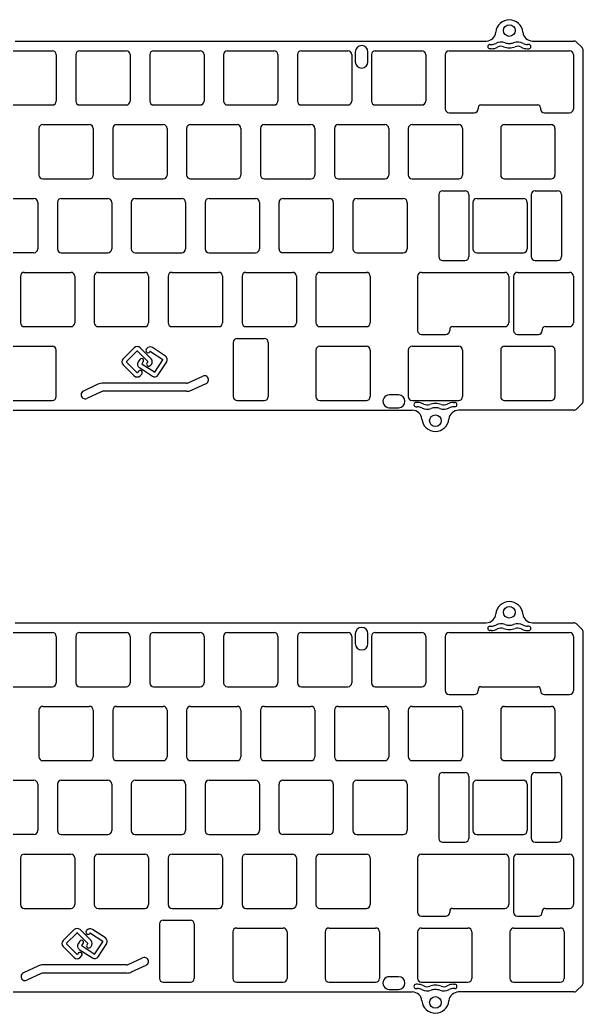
# Model space of a CAD drawing. Extents: x -143 to 143, y -53 to 203.
# Drawn here: x -2.4 to 142.9, y -53 to 203 of the extents above; entities that cross this region are included whole.
import ezdxf

# ---------------------------------------------------------------- set-up
doc = ezdxf.new("R2010")
doc.units = 0
doc.header["$MEASUREMENT"] = 0
doc.linetypes.add('solid', pattern=[0])
doc.layers.get('0').update_dxf_attribs({"color": 1, "linetype": 'solid'})

msp = doc.modelspace()

# ---------------------------------------------------------------- linework, layer by layer
at = {"color": 2, "linetype": 'solid'}
for p, q in [((-3.55, 197.6), (117.85, 197.6)), ((129.8, 197.6), (140.44, 197.6)), ((141.14, 197.31), (142.56, 195.89)), ((-6, 195.1), (6, 195.1)), ((13.05, 195.1), (25.05, 195.1)), ((32.1, 195.1), (44.1, 195.1)), ((51.15, 195.1), (63.15, 195.1)), ((70.2, 195.1), (82.2, 195.1)), ((84.08, 194.75), (84.08, 192.25)), ((87.38, 192.25), (87.38, 194.75)), ((89.25, 195.1), (101.25, 195.1)), ((108.3, 195.1), (139.35, 195.1)), ((118.82, 196.7), (119.14, 196.7)), ((119.14, 195.6), (118.82, 195.6)), ((128.82, 196.7), (128.51, 196.7)), ((128.51, 195.6), (128.83, 195.6)), ((142.85, 104.81), (142.85, 195.19)), ((7, 194.1), (7, 182.1)), ((12.05, 194.1), (12.05, 182.1)), ((26.05, 194.1), (26.05, 182.1)), ((31.1, 194.1), (31.1, 182.1)), ((45.1, 194.1), (45.1, 182.1)), ((50.15, 194.1), (50.15, 182.1)), ((64.15, 194.1), (64.15, 182.1)), ((69.2, 194.1), (69.2, 182.1)), ((83.2, 194.1), (83.2, 182.1)), ((88.25, 194.1), (88.25, 182.1)), ((102.25, 194.1), (102.25, 182.1)), ((107.3, 194.1), (107.3, 180.1)), ((140.35, 194.1), (140.35, 180.1)), ((-6, 181.1), (6, 181.1)), ((13.05, 181.1), (25.05, 181.1)), ((32.1, 181.1), (44.1, 181.1)), ((51.15, 181.1), (63.15, 181.1)), ((70.2, 181.1), (82.2, 181.1)), ((89.25, 181.1), (101.25, 181.1)), ((115.79, 180.4), (115.79, 180.1)), ((116.49, 181.1), (131.16, 181.1)), ((131.86, 180.4), (131.86, 180.1)), ((108.3, 179.1), (114.79, 179.1)), ((132.86, 179.1), (139.35, 179.1)), ((2.52, 175.05), (2.52, 163.05)), ((3.52, 176.05), (15.52, 176.05)), ((16.52, 175.05), (16.52, 163.05)), ((21.57, 175.05), (21.57, 163.05)), ((22.57, 176.05), (34.57, 176.05)), ((35.57, 175.05), (35.57, 163.05)), ((40.62, 175.05), (40.62, 163.05)), ((41.62, 176.05), (53.62, 176.05)), ((54.62, 175.05), (54.62, 163.05)), ((59.67, 175.05), (59.67, 163.05)), ((60.67, 176.05), (72.67, 176.05)), ((73.67, 175.05), (73.67, 163.05)), ((78.72, 175.05), (78.72, 163.05)), ((79.72, 176.05), (91.72, 176.05)), ((92.72, 175.05), (92.72, 163.05)), ((97.77, 175.05), (97.77, 163.05)), ((98.77, 176.05), (110.77, 176.05)), ((111.77, 175.05), (111.77, 163.05)), ((121.59, 175.05), (121.59, 163.05)), ((122.59, 176.05), (134.59, 176.05)), ((135.59, 175.05), (135.59, 163.05)), ((3.52, 162.05), (15.52, 162.05)), ((22.57, 162.05), (34.57, 162.05)), ((41.62, 162.05), (53.62, 162.05)), ((60.67, 162.05), (72.67, 162.05)), ((79.72, 162.05), (91.72, 162.05)), ((98.77, 162.05), (110.77, 162.05)), ((122.59, 162.05), (134.59, 162.05)), ((106.61, 159), (112.41, 159)), ((130.48, 159), (136.28, 159)), ((-10.76, 157), (1.24, 157)), ((8.29, 157), (20.29, 157)), ((27.34, 157), (39.34, 157)), ((46.39, 157), (58.39, 157)), ((65.44, 157), (77.44, 157)), ((84.49, 157), (96.49, 157)), ((105.61, 158), (105.61, 142)), ((113.41, 158), (113.41, 142)), ((115.44, 157), (127.44, 157)), ((129.48, 158), (129.48, 142)), ((137.28, 158), (137.28, 142)), ((2.24, 156), (2.24, 144)), ((7.29, 156), (7.29, 144)), ((21.29, 156), (21.29, 144)), ((26.34, 156), (26.34, 144)), ((40.34, 156), (40.34, 144)), ((45.39, 156), (45.39, 144)), ((59.39, 156), (59.39, 144)), ((64.44, 144), (64.44, 156)), ((78.44, 156), (78.44, 144)), ((83.49, 156), (83.49, 144)), ((97.49, 156), (97.49, 144)), ((114.44, 156), (114.44, 144)), ((128.44, 156), (128.44, 144)), ((1.24, 143), (-10.76, 143)), ((8.29, 143), (20.29, 143)), ((27.34, 143), (39.34, 143)), ((46.39, 143), (58.39, 143)), ((77.44, 143), (65.44, 143)), ((84.49, 143), (96.49, 143)), ((106.61, 141), (112.41, 141)), ((115.44, 143), (127.44, 143)), ((130.48, 141), (136.28, 141)), ((-2.24, 136.95), (-2.24, 124.95)), ((-1.24, 137.95), (10.76, 137.95)), ((11.76, 136.95), (11.76, 124.95)), ((16.81, 136.95), (16.81, 124.95)), ((17.81, 137.95), (29.81, 137.95)), ((30.81, 136.95), (30.81, 124.95)), ((35.86, 136.95), (35.86, 124.95)), ((36.86, 137.95), (48.86, 137.95)), ((49.86, 136.95), (49.86, 124.95)), ((54.91, 136.95), (54.91, 124.95)), ((55.91, 137.95), (67.91, 137.95)), ((68.91, 136.95), (68.91, 124.95)), ((73.96, 136.95), (73.96, 124.95)), ((74.96, 137.95), (86.96, 137.95)), ((87.96, 136.95), (87.96, 124.95)), ((100.16, 136.95), (100.16, 122.95)), ((101.16, 137.95), (122.68, 137.95)), ((123.68, 136.95), (123.68, 124.95)), ((124.92, 136.95), (124.92, 122.95)), ((125.92, 137.95), (139.35, 137.95)), ((140.35, 136.95), (140.35, 124.95)), ((-1.24, 123.95), (10.76, 123.95)), ((17.81, 123.95), (29.81, 123.95)), ((36.86, 123.95), (48.86, 123.95)), ((55.91, 123.95), (67.91, 123.95)), ((74.96, 123.95), (86.96, 123.95)), ((108.44, 123.25), (108.44, 122.95)), ((109.14, 123.95), (122.68, 123.95)), ((132.32, 123.25), (132.32, 122.95)), ((133.02, 123.95), (139.35, 123.95)), ((53.65, 120.9), (60.65, 120.9)), ((101.16, 121.95), (107.44, 121.95)), ((125.92, 121.95), (131.32, 121.95)), ((-6, 118.9), (6, 118.9)), ((7, 105.9), (7, 117.9)), ((24.25, 115.64), (27.09, 118.48)), ((31.46, 115.64), (28.61, 118.48)), ((30.21, 118.09), (30.31, 118.24)), ((35.17, 116.36), (31.79, 118.55)), ((52.65, 119.9), (52.65, 105.9)), ((61.65, 119.9), (61.65, 105.9)), ((73.96, 117.9), (73.96, 105.9)), ((74.96, 118.9), (86.96, 118.9)), ((87.96, 117.9), (87.96, 105.9)), ((97.77, 117.9), (97.77, 105.9)), ((98.77, 118.9), (110.77, 118.9)), ((111.77, 117.9), (111.77, 105.9)), ((121.59, 117.9), (121.59, 105.9)), ((122.59, 118.9), (134.59, 118.9)), ((135.59, 117.9), (135.59, 105.9)), ((25.12, 114.96), (27.78, 117.61)), ((27.93, 117.61), (30.58, 114.96)), ((28.52, 115.49), (28.12, 114.86)), ((31.16, 117.53), (31.14, 117.49)), ((31.3, 117.56), (34.46, 115.51)), ((32.44, 112.21), (34.49, 115.36)), ((24.25, 114.12), (27.09, 111.28)), ((27.78, 112.15), (25.12, 114.81)), ((28.43, 113.38), (31.81, 111.19)), ((29.11, 114.37), (29.44, 114.89)), ((32.29, 112.18), (29.14, 114.23)), ((30.58, 114.81), (30.45, 114.67)), ((31.23, 113.89), (31.46, 114.12)), ((33.29, 111.5), (35.48, 114.88)), ((28.25, 112.47), (27.93, 112.15)), ((28.61, 111.28), (29.03, 111.7)), ((41.03, 109.47), (44.76, 111.21)), ((17.74, 109.08), (14.01, 107.35)), ((40.6, 109.38), (19.05, 109.38)), ((41.91, 107.57), (45.64, 109.3)), ((18.62, 107.18), (14.89, 105.44)), ((40.6, 107.28), (19.05, 107.28)), ((95.25, 106.35), (92.87, 106.35)), ((-6, 104.9), (6, 104.9)), ((53.65, 104.9), (60.65, 104.9)), ((74.96, 104.9), (86.96, 104.9)), ((92.87, 103.05), (95.25, 103.05)), ((98.77, 104.9), (110.77, 104.9)), ((100.09, 104.4), (99.77, 104.4)), ((99.77, 103.3), (100.09, 103.3)), ((109.46, 104.4), (109.78, 104.4)), ((109.77, 103.3), (109.46, 103.3)), ((122.59, 104.9), (134.59, 104.9)), ((141.14, 102.69), (142.56, 104.11)), ((-98.8, 102.4), (98.8, 102.4)), ((140.44, 102.4), (110.75, 102.4)), ((-3.55, 47.6), (117.85, 47.6)), ((118.82, 46.7), (119.14, 46.7)), ((128.82, 46.7), (128.51, 46.7)), ((129.8, 47.6), (140.44, 47.6)), ((141.14, 47.31), (142.56, 45.89)), ((-6, 45.1), (6, 45.1)), ((7, 44.1), (7, 32.1)), ((12.05, 44.1), (12.05, 32.1)), ((13.05, 45.1), (25.05, 45.1)), ((26.05, 44.1), (26.05, 32.1)), ((31.1, 44.1), (31.1, 32.1)), ((32.1, 45.1), (44.1, 45.1)), ((45.1, 44.1), (45.1, 32.1)), ((50.15, 44.1), (50.15, 32.1)), ((51.15, 45.1), (63.15, 45.1)), ((64.15, 44.1), (64.15, 32.1)), ((69.2, 44.1), (69.2, 32.1)), ((70.2, 45.1), (82.2, 45.1)), ((83.2, 44.1), (83.2, 32.1)), ((84.08, 44.75), (84.08, 42.25)), ((87.38, 42.25), (87.38, 44.75)), ((88.25, 44.1), (88.25, 32.1)), ((89.25, 45.1), (101.25, 45.1)), ((102.25, 44.1), (102.25, 32.1)), ((107.3, 44.1), (107.3, 30.1)), ((108.3, 45.1), (139.35, 45.1)), ((119.14, 45.6), (118.82, 45.6)), ((128.51, 45.6), (128.83, 45.6)), ((140.35, 44.1), (140.35, 30.1)), ((142.85, -45.19), (142.85, 45.19)), ((-6, 31.1), (6, 31.1)), ((13.05, 31.1), (25.05, 31.1)), ((32.1, 31.1), (44.1, 31.1)), ((51.15, 31.1), (63.15, 31.1)), ((70.2, 31.1), (82.2, 31.1)), ((89.25, 31.1), (101.25, 31.1)), ((116.49, 31.1), (131.16, 31.1)), ((108.3, 29.1), (114.79, 29.1)), ((115.79, 30.4), (115.79, 30.1)), ((131.86, 30.4), (131.86, 30.1)), ((132.86, 29.1), (139.35, 29.1)), ((3.52, 26.05), (15.52, 26.05)), ((22.57, 26.05), (34.57, 26.05)), ((41.62, 26.05), (53.62, 26.05)), ((60.67, 26.05), (72.67, 26.05)), ((79.72, 26.05), (91.72, 26.05)), ((98.77, 26.05), (110.77, 26.05)), ((122.59, 26.05), (134.59, 26.05)), ((2.52, 25.05), (2.52, 13.05)), ((16.52, 25.05), (16.52, 13.05)), ((21.57, 25.05), (21.57, 13.05)), ((35.57, 25.05), (35.57, 13.05)), ((40.62, 25.05), (40.62, 13.05)), ((54.62, 25.05), (54.62, 13.05)), ((59.67, 25.05), (59.67, 13.05)), ((73.67, 25.05), (73.67, 13.05)), ((78.72, 25.05), (78.72, 13.05)), ((92.72, 25.05), (92.72, 13.05)), ((97.77, 25.05), (97.77, 13.05)), ((111.77, 25.05), (111.77, 13.05)), ((121.59, 25.05), (121.59, 13.05)), ((135.59, 25.05), (135.59, 13.05)), ((3.52, 12.05), (15.52, 12.05)), ((22.57, 12.05), (34.57, 12.05)), ((41.62, 12.05), (53.62, 12.05)), ((60.67, 12.05), (72.67, 12.05)), ((79.72, 12.05), (91.72, 12.05)), ((98.77, 12.05), (110.77, 12.05)), ((122.59, 12.05), (134.59, 12.05)), ((105.61, 8), (105.61, -8)), ((106.61, 9), (112.41, 9)), ((113.41, 8), (113.41, -8)), ((129.48, 8), (129.48, -8)), ((130.48, 9), (136.28, 9)), ((137.28, 8), (137.28, -8)), ((-10.76, 7), (1.24, 7)), ((2.24, 6), (2.24, -6)), ((7.29, 6), (7.29, -6)), ((8.29, 7), (20.29, 7)), ((21.29, 6), (21.29, -6)), ((26.34, 6), (26.34, -6)), ((27.34, 7), (39.34, 7)), ((40.34, 6), (40.34, -6)), ((45.39, 6), (45.39, -6)), ((46.39, 7), (58.39, 7)), ((59.39, 6), (59.39, -6)), ((64.44, -6), (64.44, 6)), ((65.44, 7), (77.44, 7)), ((78.44, 6), (78.44, -6)), ((83.49, 6), (83.49, -6)), ((84.49, 7), (96.49, 7)), ((97.49, 6), (97.49, -6)), ((114.44, 6), (114.44, -6)), ((115.44, 7), (127.44, 7)), ((128.44, 6), (128.44, -6)), ((1.24, -7), (-10.76, -7)), ((8.29, -7), (20.29, -7)), ((27.34, -7), (39.34, -7)), ((46.39, -7), (58.39, -7)), ((77.44, -7), (65.44, -7)), ((84.49, -7), (96.49, -7)), ((115.44, -7), (127.44, -7)), ((106.61, -9), (112.41, -9)), ((130.48, -9), (136.28, -9)), ((-1.24, -12.05), (10.76, -12.05)), ((17.81, -12.05), (29.81, -12.05)), ((36.86, -12.05), (48.86, -12.05)), ((55.91, -12.05), (67.91, -12.05)), ((74.96, -12.05), (86.96, -12.05)), ((101.16, -12.05), (122.68, -12.05)), ((125.92, -12.05), (139.35, -12.05)), ((-2.24, -13.05), (-2.24, -25.05)), ((11.76, -13.05), (11.76, -25.05)), ((16.81, -13.05), (16.81, -25.05)), ((30.81, -13.05), (30.81, -25.05)), ((35.86, -13.05), (35.86, -25.05)), ((49.86, -13.05), (49.86, -25.05)), ((54.91, -13.05), (54.91, -25.05)), ((68.91, -13.05), (68.91, -25.05)), ((73.96, -13.05), (73.96, -25.05)), ((87.96, -13.05), (87.96, -25.05)), ((100.16, -13.05), (100.16, -27.05)), ((123.68, -13.05), (123.68, -25.05)), ((124.92, -13.05), (124.92, -27.05)), ((140.35, -13.05), (140.35, -25.05)), ((-1.24, -26.05), (10.76, -26.05)), ((17.81, -26.05), (29.81, -26.05)), ((36.86, -26.05), (48.86, -26.05)), ((55.91, -26.05), (67.91, -26.05)), ((74.96, -26.05), (86.96, -26.05)), ((101.16, -28.05), (107.44, -28.05)), ((108.44, -26.75), (108.44, -27.05)), ((109.14, -26.05), (122.68, -26.05)), ((125.92, -28.05), (131.32, -28.05)), ((132.32, -26.75), (132.32, -27.05)), ((133.02, -26.05), (139.35, -26.05)), ((33.59, -30.06), (33.59, -44.1)), ((34.59, -29.06), (41.59, -29.06)), ((42.59, -30.06), (42.59, -44.1)), ((8.77, -34.36), (11.61, -31.52)), ((9.64, -35.04), (12.3, -32.39)), ((12.44, -32.39), (15.1, -35.04)), ((15.97, -34.36), (13.13, -31.52)), ((14.73, -31.91), (14.83, -31.76)), ((15.68, -32.47), (15.65, -32.51)), ((15.82, -32.44), (18.98, -34.49)), ((19.68, -33.64), (16.31, -31.45)), ((52.53, -32.1), (52.53, -44.1)), ((53.53, -31.1), (65.53, -31.1)), ((66.53, -32.1), (66.53, -44.1)), ((76.34, -32.1), (76.34, -44.1)), ((77.34, -31.1), (89.34, -31.1)), ((90.34, -32.1), (90.34, -44.1)), ((100.16, -32.1), (100.16, -44.1)), ((101.16, -31.1), (113.16, -31.1)), ((114.16, -32.1), (114.16, -44.1)), ((123.97, -32.1), (123.97, -44.1)), ((124.97, -31.1), (136.97, -31.1)), ((137.97, -32.1), (137.97, -44.1)), ((12.3, -37.85), (9.64, -35.19)), ((13.04, -34.51), (12.63, -35.14)), ((13.63, -35.63), (13.96, -35.11)), ((16.81, -37.82), (13.66, -35.77)), ((15.1, -35.19), (14.97, -35.33)), ((16.96, -37.79), (19.01, -34.64)), ((17.81, -38.5), (20, -35.12)), ((8.77, -35.88), (11.61, -38.72)), ((12.77, -37.53), (12.44, -37.85)), ((12.95, -36.62), (16.32, -38.81)), ((13.13, -38.72), (13.55, -38.3)), ((15.74, -36.11), (15.97, -35.88)), ((2.26, -40.92), (-1.47, -42.65)), ((25.12, -40.62), (3.57, -40.62)), ((25.54, -40.53), (29.27, -38.79)), ((26.43, -42.43), (30.16, -40.7)), ((3.14, -42.82), (-0.59, -44.56)), ((25.12, -42.72), (3.57, -42.72)), ((34.59, -45.1), (41.59, -45.1)), ((53.53, -45.1), (65.53, -45.1)), ((77.34, -45.1), (89.34, -45.1)), ((95.25, -43.65), (92.87, -43.65)), ((100.09, -45.6), (99.77, -45.6)), ((101.16, -45.1), (113.16, -45.1)), ((109.46, -45.6), (109.78, -45.6)), ((124.97, -45.1), (136.97, -45.1)), ((141.14, -47.31), (142.56, -45.89)), ((-98.8, -47.6), (98.8, -47.6)), ((92.87, -46.95), (95.25, -46.95)), ((99.77, -46.7), (100.09, -46.7)), ((109.77, -46.7), (109.46, -46.7)), ((140.44, -47.6), (110.75, -47.6))]:
    msp.add_line(p, q, dxfattribs=at)
for centre in [(123.82, 200.3), (104.77, 99.7), (123.82, 50.3), (104.77, -50.3)]:
    msp.add_circle(centre, 1.5, dxfattribs=at)
for centre, radius, start, end in [((123.82, 199.55), 3.5, 5.2595, 174.7405), ((117.85, 200.1), 2.5, 270, 354.7405), ((129.8, 200.1), 2.5, 185.2595, 270), ((121.69, 194.33), 3, 70.0086, 117.6161), ((125.96, 194.33), 3, 62.3839, 109.9914), ((140.44, 196.6), 1, 45, 90), ((6, 194.1), 1, 0, 90), ((13.05, 194.1), 1, 90, 180), ((25.05, 194.1), 1, 0, 90), ((32.1, 194.1), 1, 90, 180), ((44.1, 194.1), 1, 0, 90), ((51.15, 194.1), 1, 90, 180), ((63.15, 194.1), 1, 0, 90), ((70.2, 194.1), 1, 90, 180), ((82.2, 194.1), 1, 0, 90), ((85.73, 194.75), 1.65, 0.1045, 180.0854), ((89.25, 194.1), 1, 90, 180), ((101.25, 194.1), 1, 0, 90), ((108.3, 194.1), 1, 90, 180), ((118.82, 196.15), 0.55, 90, 269.9046), ((119.14, 199.2), 2.5, 270, 297.6161), ((119.14, 199.2), 3.6, 270, 297.6161), ((121.69, 194.33), 1.9, 70.0086, 117.6161), ((123.82, 200.2), 4.35, 250.0086, 270), ((123.82, 200.2), 3.25, 250.0086, 270), ((123.82, 200.2), 3.25, 270, 289.9914), ((123.82, 200.2), 4.35, 270, 289.9914), ((125.96, 194.33), 1.9, 62.3839, 109.9914), ((128.51, 199.2), 3.6, 242.3839, 270), ((128.51, 199.2), 2.5, 242.3839, 270), ((128.82, 196.15), 0.55, -89.9046, 90), ((139.35, 194.1), 1, 0, 90), ((141.85, 195.19), 1, 360, 405), ((85.73, 192.25), 1.65, 180.0854, 359.8955), ((6, 182.1), 1, 270, 360), ((13.05, 182.1), 1, 180, 270), ((25.05, 182.1), 1, 270, 360), ((32.1, 182.1), 1, 180, 270), ((44.1, 182.1), 1, 270, 360), ((51.15, 182.1), 1, 180, 270), ((63.15, 182.1), 1, 270, 360), ((70.2, 182.1), 1, 180, 270), ((82.2, 182.1), 1, 270, 360), ((89.25, 182.1), 1, 180, 270), ((101.25, 182.1), 1, 270, 360), ((108.3, 180.1), 1, 180, 270), ((114.79, 180.1), 1, 270, 360), ((116.49, 180.4), 0.7, 90, 180), ((131.16, 180.4), 0.7, 0, 90), ((132.86, 180.1), 1, 180, 270), ((139.35, 180.1), 1, 270, 360), ((3.52, 175.05), 1, 90, 180), ((15.52, 175.05), 1, 0, 90), ((22.57, 175.05), 1, 90, 180), ((34.57, 175.05), 1, 0, 90), ((41.62, 175.05), 1, 90, 180), ((53.62, 175.05), 1, 0, 90), ((60.67, 175.05), 1, 90, 180), ((72.67, 175.05), 1, 0, 90), ((79.72, 175.05), 1, 90, 180), ((91.72, 175.05), 1, 0, 90), ((98.77, 175.05), 1, 90, 180), ((110.77, 175.05), 1, 0, 90), ((122.59, 175.05), 1, 90, 180), ((134.59, 175.05), 1, 0, 90), ((3.52, 163.05), 1, 180, 270), ((15.52, 163.05), 1, 270, 360), ((22.57, 163.05), 1, 180, 270), ((34.57, 163.05), 1, 270, 360), ((41.62, 163.05), 1, 180, 270), ((53.62, 163.05), 1, 270, 360), ((60.67, 163.05), 1, 180, 270), ((72.67, 163.05), 1, 270, 360), ((79.72, 163.05), 1, 180, 270), ((91.72, 163.05), 1, 270, 360), ((98.77, 163.05), 1, 180, 270), ((110.77, 163.05), 1, 270, 360), ((122.59, 163.05), 1, 180, 270), ((134.59, 163.05), 1, 270, 360), ((106.61, 158), 1, 90, 180), ((112.41, 158), 1, 0, 90), ((130.48, 158), 1, 90, 180), ((136.28, 158), 1, 0, 90), ((1.24, 156), 1, 360, 450), ((8.29, 156), 1, 90, 180), ((20.29, 156), 1, 0, 90), ((27.34, 156), 1, 90, 180), ((39.34, 156), 1, 0, 90), ((46.39, 156), 1, 90, 180), ((58.39, 156), 1, 0, 90), ((65.44, 156), 1, 90, 180), ((77.44, 156), 1, 360, 450), ((84.49, 156), 1, 90, 180), ((96.49, 156), 1, 0, 90), ((115.44, 156), 1, 90, 180), ((127.44, 156), 1, 0, 90), ((1.24, 144), 1, 270, 360), ((8.29, 144), 1, 180, 270), ((20.29, 144), 1, 270, 360), ((27.34, 144), 1, 180, 270), ((39.34, 144), 1, 270, 360), ((46.39, 144), 1, 180, 270), ((58.39, 144), 1, 270, 360), ((65.44, 144), 1, 180, 270), ((77.44, 144), 1, 270, 360), ((84.49, 144), 1, 180, 270), ((96.49, 144), 1, 270, 360), ((115.44, 144), 1, 180, 270), ((127.44, 144), 1, 270, 360), ((106.61, 142), 1, 180, 270), ((112.41, 142), 1, 270, 360), ((130.48, 142), 1, 180, 270), ((136.28, 142), 1, 270, 360), ((-1.24, 136.95), 1, 90, 180), ((10.76, 136.95), 1, 0, 90), ((17.81, 136.95), 1, 90, 180), ((29.81, 136.95), 1, 0, 90), ((36.86, 136.95), 1, 90, 180), ((48.86, 136.95), 1, 0, 90), ((55.91, 136.95), 1, 90, 180), ((67.91, 136.95), 1, 0, 90), ((74.96, 136.95), 1, 90, 180), ((86.96, 136.95), 1, 0, 90), ((101.16, 136.95), 1, 90, 180), ((122.68, 136.95), 1, 0, 90), ((125.92, 136.95), 1, 90, 180), ((139.35, 136.95), 1, 0, 90), ((-1.24, 124.95), 1, 180, 270), ((10.76, 124.95), 1, 270, 360), ((17.81, 124.95), 1, 180, 270), ((29.81, 124.95), 1, 270, 360), ((36.86, 124.95), 1, 180, 270), ((48.86, 124.95), 1, 270, 360), ((55.91, 124.95), 1, 180, 270), ((67.91, 124.95), 1, 270, 360), ((74.96, 124.95), 1, 180, 270), ((86.96, 124.95), 1, 270, 360), ((101.16, 122.95), 1, 180, 270), ((107.44, 122.95), 1, 270, 360), ((109.14, 123.25), 0.7, 90, 180), ((122.68, 124.95), 1, 270, 360), ((125.92, 122.95), 1, 180, 270), ((131.32, 122.95), 1, 270, 360), ((133.02, 123.25), 0.7, 90, 180), ((139.35, 124.95), 1, 270, 360), ((53.65, 119.9), 1, 90, 180), ((60.65, 119.9), 1, 0, 90), ((6, 117.9), 1, 0, 90), ((27.85, 117.73), 1.07, 45, 135), ((30.67, 117.79), 0.55, 146.9999, 327.0001), ((31.21, 117.65), 1.07, 57, 147), ((74.96, 117.9), 1, 90, 180), ((86.96, 117.9), 1, 0, 90), ((98.77, 117.9), 1, 90, 180), ((110.77, 117.9), 1, 0, 90), ((122.59, 117.9), 1, 90, 180), ((134.59, 117.9), 1, 0, 90), ((25.01, 114.88), 1.07, 135, 225), ((27.85, 117.54), 0.105, 45, 135), ((28.98, 115.19), 0.55, -33.0036, 147.0036), ((31.25, 117.47), 0.105, 57, 147), ((30.7, 114.88), 1.07, 315, 405), ((34.4, 115.42), 0.105, 327, 417), ((34.58, 115.46), 1.07, 327, 417), ((25.19, 114.88), 0.105, 135, 225), ((29.02, 114.28), 1.07, 147, 237), ((29.2, 114.32), 0.105, 147, 237), ((30.84, 114.28), 0.55, 135.0007, 314.9994), ((30.51, 114.88), 0.105, 315.0001, 405), ((27.85, 112.04), 1.07, 225, 315), ((27.85, 112.22), 0.105, 225, 315), ((28.64, 112.09), 0.55, -45.0001, 135.0001), ((32.39, 112.09), 1.07, 237, 327), ((32.35, 112.27), 0.105, 237, 327), ((45.2, 110.26), 1.05, -65.0001, 115.0001), ((19.05, 106.28), 3.1, 90, 115), ((40.6, 110.38), 1, 270, 295), ((40.6, 110.38), 3.1, 270, 295), ((6, 105.9), 1, 270, 360), ((14.45, 106.39), 1.05, 115, 295), ((19.05, 106.28), 1, 90, 115), ((53.65, 105.9), 1, 180, 270), ((60.65, 105.9), 1, 270, 360), ((74.96, 105.9), 1, 180, 270), ((86.96, 105.9), 1, 270, 360), ((92.87, 104.7), 1.65, 89.9449, 270), ((95.25, 104.7), 1.65, 270, 449.9449), ((98.77, 105.9), 1, 180, 270), ((110.77, 105.9), 1, 270, 360), ((122.59, 105.9), 1, 180, 270), ((134.59, 105.9), 1, 270, 360), ((99.77, 103.85), 0.55, 90.0954, 270), ((100.09, 100.8), 3.6, 62.3839, 90), ((100.09, 100.8), 2.5, 62.3839, 90), ((102.64, 105.67), 3, 242.3839, 289.9914), ((102.64, 105.67), 1.9, 242.3839, 289.9914), ((104.77, 99.8), 4.35, 90, 109.9914), ((104.77, 99.8), 3.25, 90, 109.9914), ((104.77, 99.8), 4.35, 70.0086, 90), ((104.77, 99.8), 3.25, 70.0086, 90), ((106.91, 105.67), 3, 250.0086, 297.6161), ((106.91, 105.67), 1.9, 250.0086, 297.6161), ((109.46, 100.8), 3.6, 90, 117.6161), ((109.46, 100.8), 2.5, 90, 117.6161), ((109.77, 103.85), 0.55, 270, 449.9046), ((140.44, 103.4), 1, 270, 315), ((141.85, 104.81), 1, 315, 360), ((98.8, 99.9), 2.5, 5.2595, 90), ((104.77, 100.45), 3.5, 185.2595, 354.7405), ((110.75, 99.9), 2.5, 90, 174.7405), ((123.82, 49.55), 3.5, 5.2595, 174.7405), ((117.85, 50.1), 2.5, 270, 354.7405), ((129.8, 50.1), 2.5, 185.2595, 270), ((85.73, 44.75), 1.65, 0.1045, 180.0854), ((118.82, 46.15), 0.55, 90, 269.9046), ((119.14, 49.2), 2.5, 270, 297.6161), ((121.69, 44.33), 3, 70.0086, 117.6161), ((121.69, 44.33), 1.9, 70.0086, 117.6161), ((123.82, 50.2), 4.35, 250.0086, 270), ((123.82, 50.2), 3.25, 250.0086, 270), ((123.82, 50.2), 3.25, 270, 289.9914), ((123.82, 50.2), 4.35, 270, 289.9914), ((125.96, 44.33), 3, 62.3839, 109.9914), ((125.96, 44.33), 1.9, 62.3839, 109.9914), ((128.51, 49.2), 2.5, 242.3839, 270), ((128.82, 46.15), 0.55, -89.9046, 90), ((140.44, 46.6), 1, 45, 90), ((6, 44.1), 1, 0, 90), ((13.05, 44.1), 1, 90, 180), ((25.05, 44.1), 1, 0, 90), ((32.1, 44.1), 1, 90, 180), ((44.1, 44.1), 1, 0, 90), ((51.15, 44.1), 1, 90, 180), ((63.15, 44.1), 1, 0, 90), ((70.2, 44.1), 1, 90, 180), ((82.2, 44.1), 1, 0, 90), ((89.25, 44.1), 1, 90, 180), ((101.25, 44.1), 1, 0, 90), ((108.3, 44.1), 1, 90, 180), ((119.14, 49.2), 3.6, 270, 297.6161), ((128.51, 49.2), 3.6, 242.3839, 270), ((139.35, 44.1), 1, 0, 90), ((141.85, 45.19), 1, 360, 405), ((85.73, 42.25), 1.65, 180.0854, 359.8955), ((6, 32.1), 1, 270, 360), ((13.05, 32.1), 1, 180, 270), ((25.05, 32.1), 1, 270, 360), ((32.1, 32.1), 1, 180, 270), ((44.1, 32.1), 1, 270, 360), ((51.15, 32.1), 1, 180, 270), ((63.15, 32.1), 1, 270, 360), ((70.2, 32.1), 1, 180, 270), ((82.2, 32.1), 1, 270, 360), ((89.25, 32.1), 1, 180, 270), ((101.25, 32.1), 1, 270, 360), ((116.49, 30.4), 0.7, 90, 180), ((131.16, 30.4), 0.7, 0, 90), ((108.3, 30.1), 1, 180, 270), ((114.79, 30.1), 1, 270, 360), ((132.86, 30.1), 1, 180, 270), ((139.35, 30.1), 1, 270, 360), ((3.52, 25.05), 1, 90, 180), ((15.52, 25.05), 1, 0, 90), ((22.57, 25.05), 1, 90, 180), ((34.57, 25.05), 1, 0, 90), ((41.62, 25.05), 1, 90, 180), ((53.62, 25.05), 1, 0, 90), ((60.67, 25.05), 1, 90, 180), ((72.67, 25.05), 1, 0, 90), ((79.72, 25.05), 1, 90, 180), ((91.72, 25.05), 1, 0, 90), ((98.77, 25.05), 1, 90, 180), ((110.77, 25.05), 1, 0, 90), ((122.59, 25.05), 1, 90, 180), ((134.59, 25.05), 1, 0, 90), ((3.52, 13.05), 1, 180, 270), ((15.52, 13.05), 1, 270, 360), ((22.57, 13.05), 1, 180, 270), ((34.57, 13.05), 1, 270, 360), ((41.62, 13.05), 1, 180, 270), ((53.62, 13.05), 1, 270, 360), ((60.67, 13.05), 1, 180, 270), ((72.67, 13.05), 1, 270, 360), ((79.72, 13.05), 1, 180, 270), ((91.72, 13.05), 1, 270, 360), ((98.77, 13.05), 1, 180, 270), ((110.77, 13.05), 1, 270, 360), ((122.59, 13.05), 1, 180, 270), ((134.59, 13.05), 1, 270, 360), ((106.61, 8), 1, 90, 180), ((112.41, 8), 1, 0, 90), ((130.48, 8), 1, 90, 180), ((136.28, 8), 1, 0, 90), ((1.24, 6), 1, 360, 450), ((8.29, 6), 1, 90, 180), ((20.29, 6), 1, 0, 90), ((27.34, 6), 1, 90, 180), ((39.34, 6), 1, 0, 90), ((46.39, 6), 1, 90, 180), ((58.39, 6), 1, 0, 90), ((65.44, 6), 1, 90, 180), ((77.44, 6), 1, 360, 450), ((84.49, 6), 1, 90, 180), ((96.49, 6), 1, 0, 90), ((115.44, 6), 1, 90, 180), ((127.44, 6), 1, 0, 90), ((1.24, -6), 1, 270, 360), ((8.29, -6), 1, 180, 270), ((20.29, -6), 1, 270, 360), ((27.34, -6), 1, 180, 270), ((39.34, -6), 1, 270, 360), ((46.39, -6), 1, 180, 270), ((58.39, -6), 1, 270, 360), ((65.44, -6), 1, 180, 270), ((77.44, -6), 1, 270, 360), ((84.49, -6), 1, 180, 270), ((96.49, -6), 1, 270, 360), ((115.44, -6), 1, 180, 270), ((127.44, -6), 1, 270, 360), ((106.61, -8), 1, 180, 270), ((112.41, -8), 1, 270, 360), ((130.48, -8), 1, 180, 270), ((136.28, -8), 1, 270, 360), ((-1.24, -13.05), 1, 90, 180), ((10.76, -13.05), 1, 0, 90), ((17.81, -13.05), 1, 90, 180), ((29.81, -13.05), 1, 0, 90), ((36.86, -13.05), 1, 90, 180), ((48.86, -13.05), 1, 0, 90), ((55.91, -13.05), 1, 90, 180), ((67.91, -13.05), 1, 0, 90), ((74.96, -13.05), 1, 90, 180), ((86.96, -13.05), 1, 0, 90), ((101.16, -13.05), 1, 90, 180), ((122.68, -13.05), 1, 0, 90), ((125.92, -13.05), 1, 90, 180), ((139.35, -13.05), 1, 0, 90), ((-1.24, -25.05), 1, 180, 270), ((10.76, -25.05), 1, 270, 360), ((17.81, -25.05), 1, 180, 270), ((29.81, -25.05), 1, 270, 360), ((36.86, -25.05), 1, 180, 270), ((48.86, -25.05), 1, 270, 360), ((55.91, -25.05), 1, 180, 270), ((67.91, -25.05), 1, 270, 360), ((74.96, -25.05), 1, 180, 270), ((86.96, -25.05), 1, 270, 360), ((122.68, -25.05), 1, 270, 360), ((139.35, -25.05), 1, 270, 360), ((101.16, -27.05), 1, 180, 270), ((107.44, -27.05), 1, 270, 360), ((109.14, -26.75), 0.7, 90, 180), ((125.92, -27.05), 1, 180, 270), ((131.32, -27.05), 1, 270, 360), ((133.02, -26.75), 0.7, 90, 180), ((34.59, -30.06), 1, 90, 180), ((41.59, -30.06), 1, 0, 90), ((12.37, -32.27), 1.07, 45, 135), ((12.37, -32.46), 0.105, 45, 135), ((15.19, -32.21), 0.55, 146.9999, 327.0001), ((15.73, -32.35), 1.07, 57, 147), ((15.76, -32.53), 0.105, 57, 147), ((53.53, -32.1), 1, 90, 180), ((65.53, -32.1), 1, 0, 90), ((77.34, -32.1), 1, 90, 180), ((89.34, -32.1), 1, 0, 90), ((101.16, -32.1), 1, 90, 180), ((113.16, -32.1), 1, 0, 90), ((124.97, -32.1), 1, 90, 180), ((136.97, -32.1), 1, 0, 90), ((9.53, -35.12), 1.07, 135, 225), ((9.71, -35.12), 0.105, 135, 225), ((13.53, -35.72), 1.07, 147, 237), ((13.5, -34.81), 0.55, -33.0036, 147.0036), ((13.72, -35.68), 0.105, 147, 237), ((15.36, -35.72), 0.55, 135.0007, 314.9994), ((15.03, -35.12), 0.105, 315.0001, 405), ((15.21, -35.12), 1.07, 315, 405), ((18.92, -34.58), 0.105, 327, 417), ((19.1, -34.54), 1.07, 327, 417), ((12.37, -37.78), 0.105, 225, 315), ((13.16, -37.91), 0.55, -45.0001, 135.0001), ((16.87, -37.73), 0.105, 237, 327), ((3.57, -43.72), 3.1, 90, 115), ((12.37, -37.96), 1.07, 225, 315), ((16.91, -37.91), 1.07, 237, 327), ((25.12, -39.62), 1, 270, 295), ((29.72, -39.74), 1.05, -65.0001, 115.0001), ((-1.03, -43.61), 1.05, 115, 295), ((3.57, -43.72), 1, 90, 115), ((25.12, -39.62), 3.1, 270, 295), ((34.59, -44.1), 1, 180, 270), ((41.59, -44.1), 1, 270, 360), ((53.53, -44.1), 1, 180, 270), ((65.53, -44.1), 1, 270, 360), ((77.34, -44.1), 1, 180, 270), ((89.34, -44.1), 1, 270, 360), ((92.87, -45.3), 1.65, 89.9449, 270), ((95.25, -45.3), 1.65, 270, 449.9449), ((99.77, -46.15), 0.55, 90.0954, 270), ((100.09, -49.2), 3.6, 62.3839, 90), ((101.16, -44.1), 1, 180, 270), ((102.64, -44.33), 1.9, 242.3839, 289.9914), ((104.77, -50.2), 4.35, 90, 109.9914), ((104.77, -50.2), 4.35, 70.0086, 90), ((106.91, -44.33), 1.9, 250.0086, 297.6161), ((109.46, -49.2), 3.6, 90, 117.6161), ((109.77, -46.15), 0.55, 270, 449.9046), ((113.16, -44.1), 1, 270, 360), ((124.97, -44.1), 1, 180, 270), ((136.97, -44.1), 1, 270, 360), ((141.85, -45.19), 1, 315, 360), ((98.8, -50.1), 2.5, 5.2595, 90), ((100.09, -49.2), 2.5, 62.3839, 90), ((102.64, -44.33), 3, 242.3839, 289.9914), ((104.77, -50.2), 3.25, 90, 109.9914), ((104.77, -50.2), 3.25, 70.0086, 90), ((106.91, -44.33), 3, 250.0086, 297.6161), ((110.75, -50.1), 2.5, 90, 174.7405), ((109.46, -49.2), 2.5, 90, 117.6161), ((140.44, -46.6), 1, 270, 315), ((104.77, -49.55), 3.5, 185.2595, 354.7405)]:
    msp.add_arc(centre, radius, start, end, dxfattribs=at)

doc.saveas('drawing.dxf')
